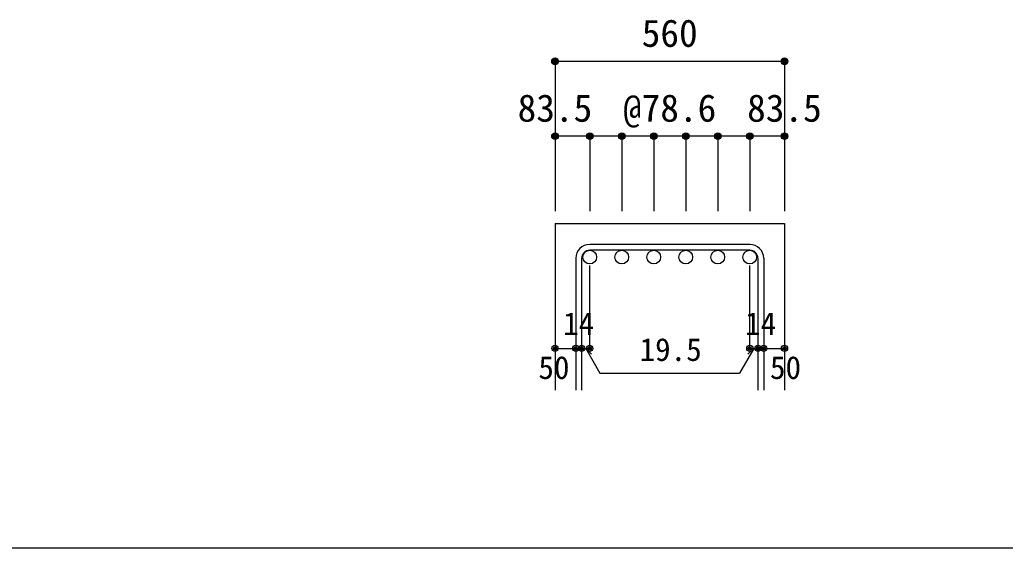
# Model space of a CAD drawing. Units: millimetres at full size, sheet at 1:30; details may follow other scales. Extents: x -5973 to 5954, y -4195 to 4201.
# Drawn here: x -1011 to 1359, y 3 to 1273 of the extents above; entities that cross this region are included whole.
import ezdxf
from ezdxf.enums import TextEntityAlignment as Align

# ---------------------------------------------------------------- set-up
doc = ezdxf.new("R2010")
doc.units = ezdxf.units.MM
doc.header["$LTSCALE"] = 30
doc.header["$PDMODE"] = 32
doc.header["$PDSIZE"] = 15
for name, color, linetype in [('0-1_躯体線', 2, 'Continuous'), ('0-5_基礎梁筋', 7, 'Continuous'), ('0-6_スタラップ筋', 7, 'Continuous'), ('0-D_寸法', 4, 'Continuous'), ('F-0_枠', 6, 'Continuous')]:
    doc.layers.add(name, color=color, linetype=linetype)
doc.styles.add('ＭＳ ゴシック', font='')
doc.styles.get('ＭＳ ゴシック').set_extended_font_data('MS Gothic')

msp = doc.modelspace()

# ---------------------------------------------------------------- linework, layer by layer
at = {"layer": '0-1_躯体線'}
for p, q in [((276.44, 783.3), (276.44, 383.3)), ((276.44, 783.3), (828.44, 783.3)), ((828.44, 783.3), (828.44, 383.3))]:
    msp.add_line(p, q, dxfattribs=at)
at = {"layer": '0-5_基礎梁筋', "color": 3}
for centre in [(359.94, 702.8), (436.94, 702.8), (513.94, 702.8), (590.94, 702.8), (667.94, 702.8), (744.94, 702.8)]:
    msp.add_circle(centre, 16.5, dxfattribs=at)
at = {"layer": '0-6_スタラップ筋'}
for p, q in [((744.94, 733.3), (359.94, 733.3)), ((744.94, 719.3), (359.94, 719.3)), ((326.44, 699.8), (326.44, 383.3)), ((340.44, 699.8), (340.44, 383.3)), ((764.44, 699.8), (764.44, 383.3)), ((778.44, 699.8), (778.44, 383.3))]:
    msp.add_line(p, q, dxfattribs=at)
for centre, radius, start, end in [((359.94, 699.8), 33.5, 90, 180), ((359.94, 699.8), 19.5, 90, 180), ((744.94, 699.8), 33.5, 0, 90), ((744.94, 699.8), 19.5, 0, 90)]:
    msp.add_arc(centre, radius, start, end, dxfattribs=at)
at = {"layer": '0-D_寸法'}
for p, q in [((276.44, 1173.3), (276.44, 993.3)), ((276.44, 1173.3), (828.44, 1173.3)), ((828.44, 1173.3), (828.44, 993.3)), ((359.94, 993.3), (276.44, 993.3)), ((276.44, 993.3), (276.44, 813.3)), ((552.44, 993.3), (359.94, 993.3)), ((359.94, 993.3), (359.94, 813.3)), ((436.94, 993.3), (436.94, 813.3)), ((513.94, 993.3), (513.94, 813.3)), ((744.94, 993.3), (552.44, 993.3)), ((590.94, 993.3), (590.94, 813.3)), ((667.94, 993.3), (667.94, 813.3)), ((828.44, 993.3), (744.94, 993.3)), ((744.94, 993.3), (744.94, 813.3)), ((828.44, 993.3), (828.44, 813.3)), ((359.94, 483.3), (359.94, 682.63)), ((744.94, 483.3), (744.94, 682.63)), ((276.44, 483.3), (326.44, 483.3)), ((326.44, 483.3), (359.94, 483.3)), ((350.19, 483.3), (364.33, 469.16)), ((350.19, 483.3), (384.41, 424.02)), ((754.69, 483.3), (720.46, 424.02)), ((754.69, 483.3), (740.54, 469.16)), ((744.94, 483.3), (828.44, 483.3)), ((764.44, 483.3), (778.44, 483.3)), ((384.41, 424.02), (720.46, 424.02))]:
    msp.add_line(p, q, dxfattribs=at)
msp.add_lwpolyline([(828.44, 1173.3), (828.44, 993.3), (828.44, 813.3)], dxfattribs=at)
for centre, radius in [((276.44, 1173.3), 8), ((276.44, 1173.3), 7.2), ((276.44, 1173.3), 6.4), ((276.44, 1173.3), 5.6), ((276.44, 1173.3), 4.8), ((276.44, 1173.3), 4), ((276.44, 1173.3), 3.2), ((276.44, 1173.3), 2.4), ((276.44, 1173.3), 1.6), ((276.44, 1173.3), 0.8), ((828.44, 1173.3), 8), ((828.44, 1173.3), 7.2), ((828.44, 1173.3), 6.4), ((828.44, 1173.3), 5.6), ((828.44, 1173.3), 4.8), ((828.44, 1173.3), 4), ((828.44, 1173.3), 3.2), ((828.44, 1173.3), 2.4), ((828.44, 1173.3), 1.6), ((828.44, 1173.3), 0.8), ((276.44, 993.3), 8), ((276.44, 993.3), 7.2), ((276.44, 993.3), 6.4), ((276.44, 993.3), 5.6), ((276.44, 993.3), 4.8), ((276.44, 993.3), 4), ((276.44, 993.3), 3.2), ((276.44, 993.3), 2.4), ((359.94, 993.3), 8), ((359.94, 993.3), 7.2), ((359.94, 993.3), 6.4), ((359.94, 993.3), 5.6), ((359.94, 993.3), 4.8), ((359.94, 993.3), 4), ((359.94, 993.3), 3.2), ((359.94, 993.3), 2.4), ((436.94, 993.3), 8), ((436.94, 993.3), 7.2), ((436.94, 993.3), 6.4), ((436.94, 993.3), 5.6), ((436.94, 993.3), 4.8), ((436.94, 993.3), 4), ((436.94, 993.3), 3.2), ((436.94, 993.3), 2.4), ((513.94, 993.3), 8), ((513.94, 993.3), 7.2), ((513.94, 993.3), 6.4), ((513.94, 993.3), 5.6), ((513.94, 993.3), 4.8), ((513.94, 993.3), 4), ((513.94, 993.3), 3.2), ((513.94, 993.3), 2.4), ((590.94, 993.3), 8), ((590.94, 993.3), 7.2), ((590.94, 993.3), 6.4), ((590.94, 993.3), 5.6), ((590.94, 993.3), 4.8), ((590.94, 993.3), 4), ((590.94, 993.3), 3.2), ((590.94, 993.3), 2.4), ((667.94, 993.3), 8), ((667.94, 993.3), 7.2), ((667.94, 993.3), 6.4), ((667.94, 993.3), 5.6), ((667.94, 993.3), 4.8), ((667.94, 993.3), 4), ((667.94, 993.3), 3.2), ((667.94, 993.3), 2.4), ((744.94, 993.3), 8), ((744.94, 993.3), 7.2), ((744.94, 993.3), 6.4), ((744.94, 993.3), 5.6), ((744.94, 993.3), 4.8), ((744.94, 993.3), 4), ((744.94, 993.3), 3.2), ((744.94, 993.3), 2.4), ((828.44, 993.3), 8), ((828.44, 993.3), 7.2), ((828.44, 993.3), 6.4), ((828.44, 993.3), 5.6), ((828.44, 993.3), 4.8), ((828.44, 993.3), 4), ((828.44, 993.3), 3.2), ((828.44, 993.3), 2.4), ((276.44, 993.3), 1.6), ((276.44, 993.3), 0.8), ((359.94, 993.3), 1.6), ((359.94, 993.3), 0.8), ((436.94, 993.3), 1.6), ((436.94, 993.3), 0.8), ((513.94, 993.3), 1.6), ((513.94, 993.3), 0.8), ((590.94, 993.3), 1.6), ((590.94, 993.3), 0.8), ((667.94, 993.3), 1.6), ((667.94, 993.3), 0.8), ((744.94, 993.3), 1.6), ((744.94, 993.3), 0.8), ((828.44, 993.3), 1.6), ((828.44, 993.3), 0.8), ((276.44, 483.3), 4), ((276.44, 483.3), 3.6), ((276.44, 483.3), 3.2), ((276.44, 483.3), 2.8), ((276.44, 483.3), 2.4), ((276.44, 483.3), 2), ((276.44, 483.3), 1.6), ((276.44, 483.3), 1.2), ((276.44, 483.3), 0.8), ((276.44, 483.3), 0.4), ((326.44, 483.3), 4), ((326.44, 483.3), 3.6), ((326.44, 483.3), 3.2), ((326.44, 483.3), 2.8), ((326.44, 483.3), 2.4), ((326.44, 483.3), 2), ((326.44, 483.3), 1.6), ((326.44, 483.3), 1.2), ((326.44, 483.3), 0.8), ((326.44, 483.3), 0.4), ((340.44, 483.3), 4), ((340.44, 483.3), 3.6), ((340.44, 483.3), 3.2), ((340.44, 483.3), 2.8), ((340.44, 483.3), 2.4), ((340.44, 483.3), 2), ((340.44, 483.3), 1.6), ((340.44, 483.3), 1.2), ((340.44, 483.3), 0.8), ((340.44, 483.3), 0.4), ((359.94, 483.3), 4), ((359.94, 483.3), 3.6), ((359.94, 483.3), 3.2), ((359.94, 483.3), 2.8), ((359.94, 483.3), 2.4), ((359.94, 483.3), 2), ((359.94, 483.3), 1.6), ((359.94, 483.3), 1.2), ((359.94, 483.3), 0.8), ((359.94, 483.3), 0.4), ((744.94, 483.3), 4), ((744.94, 483.3), 3.6), ((744.94, 483.3), 3.2), ((744.94, 483.3), 2.8), ((744.94, 483.3), 2.4), ((744.94, 483.3), 2), ((744.94, 483.3), 1.6), ((744.94, 483.3), 1.2), ((744.94, 483.3), 0.8), ((744.94, 483.3), 0.4), ((764.44, 483.3), 4), ((764.44, 483.3), 3.6), ((764.44, 483.3), 3.2), ((764.44, 483.3), 2.8), ((764.44, 483.3), 2.4), ((764.44, 483.3), 2), ((764.44, 483.3), 1.6), ((764.44, 483.3), 1.2), ((764.44, 483.3), 0.8), ((764.44, 483.3), 0.4), ((778.44, 483.3), 4), ((778.44, 483.3), 3.6), ((778.44, 483.3), 3.2), ((778.44, 483.3), 2.8), ((778.44, 483.3), 2.4), ((778.44, 483.3), 2), ((778.44, 483.3), 1.6), ((778.44, 483.3), 1.2), ((778.44, 483.3), 0.8), ((778.44, 483.3), 0.4), ((828.44, 483.3), 4), ((828.44, 483.3), 3.6), ((828.44, 483.3), 3.2), ((828.44, 483.3), 2.8), ((828.44, 483.3), 2.4), ((828.44, 483.3), 2), ((828.44, 483.3), 1.6), ((828.44, 483.3), 1.2), ((828.44, 483.3), 0.8), ((828.44, 483.3), 0.4)]:
    msp.add_circle(centre, radius, dxfattribs=at)
at = {"layer": '0-D_寸法', "color": 7}
for p in [(276.44, 1173.3), (828.44, 1173.3), (276.44, 993.3), (359.94, 993.3), (436.94, 993.3), (513.94, 993.3), (590.94, 993.3), (667.94, 993.3), (744.94, 993.3), (828.44, 993.3), (276.44, 483.3), (326.44, 483.3), (340.44, 483.3), (359.94, 483.3), (744.94, 483.3), (764.44, 483.3), (778.44, 483.3), (828.44, 483.3)]:
    msp.add_point(p, dxfattribs=at)
at = {"layer": 'F-0_枠', "color": 2}
msp.add_line((3723.6, 2.95), (-5972.88, 2.95), dxfattribs=at)

# ---------------------------------------------------------------- texts
at = {"layer": '0-D_寸法', "style": 'ＭＳ ゴシック'}
for s, height, p in [('560', 65.98, (484.94, 1188.3)), ('83.5', 65.98, (186.44, 1008.3)), ('@78.6', 65.98, (439.94, 1008.3)), ('83.5', 65.98, (738.44, 1008.3)), ('14', 54.99, (295.9, 498.75)), ('14', 54.99, (733.48, 498.75)), ('19.5', 54.99, (479.67, 436.67)), ('50', 54.99, (236.44, 393.3)), ('50', 54.99, (793.44, 393.3))]:
    msp.add_text(s, height=height, dxfattribs=at).set_placement(p, align=Align.BOTTOM_LEFT)

doc.saveas('drawing.dxf')
